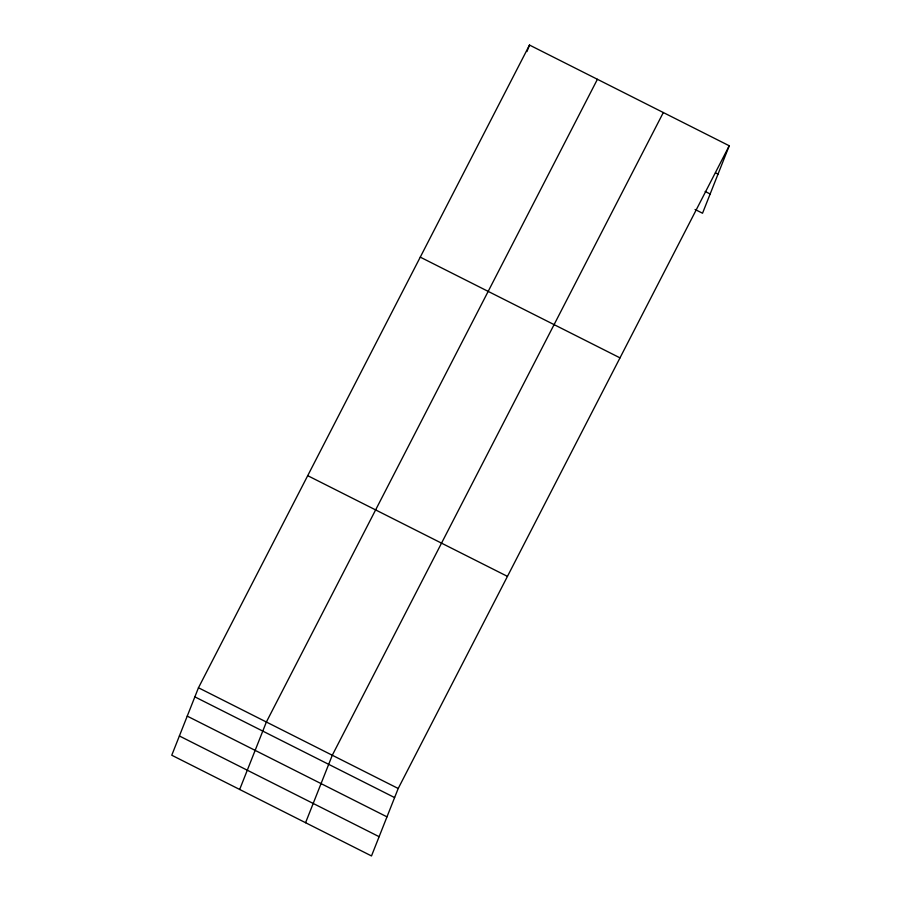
<?xml version="1.0" encoding="UTF-8"?>
<svg xmlns="http://www.w3.org/2000/svg" width="901" height="901" viewBox="0 0 901 901"><rect width="100%" height="100%" fill="white"/><g stroke="black" fill="none" stroke-linecap="round" stroke-linejoin="round"><path stroke-width="1.35" d="M198.468 687.767L171.764 755.229L371.494 855.95L398.208 788.488L729.236 145.771L529.506 45.05L198.468 687.767L398.208 788.488M526.939 51.548L529.506 45.05M239.666 789.479L266.381 722.005L597.419 79.288M305.574 822.714L332.289 755.241L663.327 112.535M729.236 145.771L702.532 213.233L695.065 209.471M715.529 172.868L718.007 174.13M705.179 191.463L710.157 193.974M420.271 257.145L620.001 357.866M307.714 475.672L507.443 576.381M194.875 696.867L394.604 797.576M187.239 716.126L386.98 816.847M179.389 735.971L379.118 836.691"/></g></svg>
